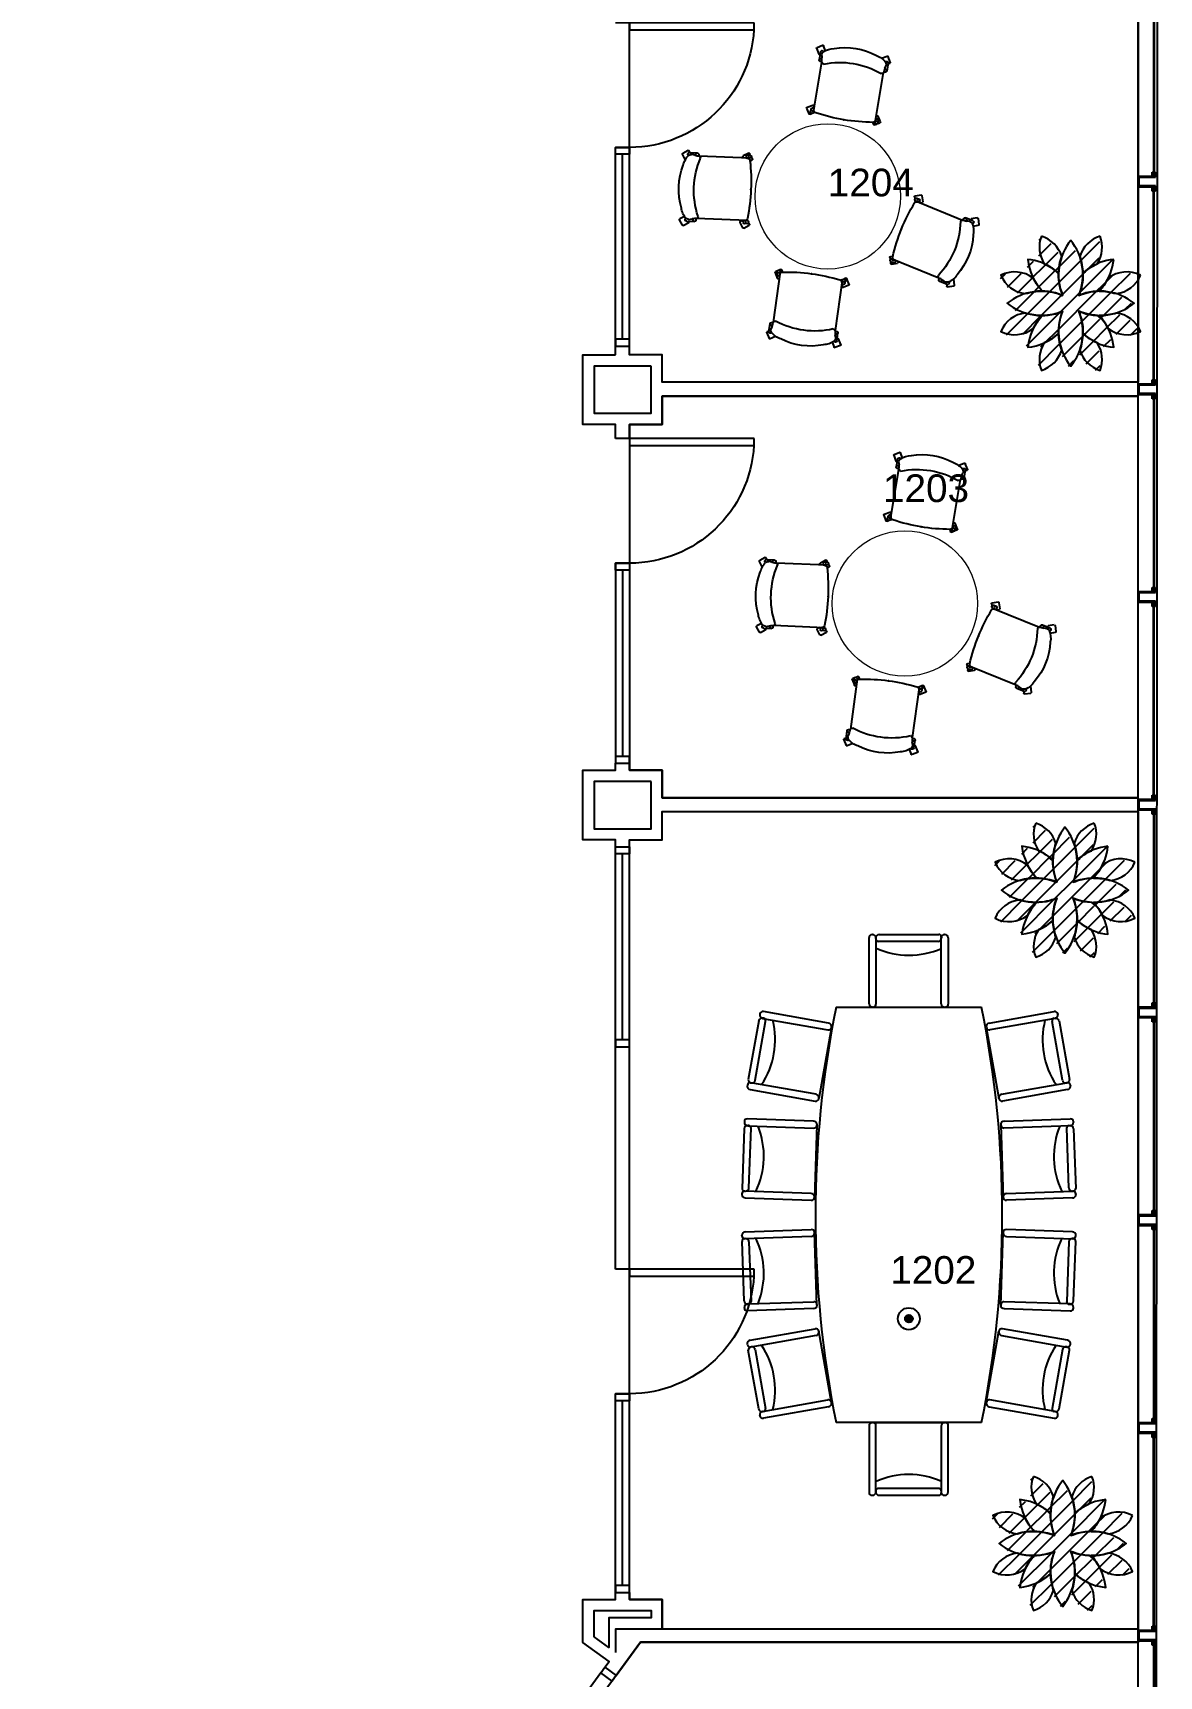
# Model space of a CAD drawing. Header units: inches. Extents: x 4 to 2210, y 3 to 2073.
# Drawn here: x 1884.9 to 2210.3, y 741.8 to 1216.5 of the extents above; entities that cross this region are included whole.
import ezdxf

# ---------------------------------------------------------------- set-up
doc = ezdxf.new("R2010")
doc.units = ezdxf.units.IN
doc.header["$MEASUREMENT"] = 0
for name, color, linetype in [('Planon_construction', 253, 'Continuous'), ('Planon_floor', 1, 'Continuous'), ('Planon_space', 40, 'Continuous'), ('Planon_space_number', 30, 'Continuous')]:
    doc.layers.add(name, color=color, linetype=linetype)
doc.styles.get("Standard").update_dxf_attribs({"font": 'arial.ttf'})
doc.styles.add('TEXT', font='arial.ttf')

# ---------------------------------------------------------------- blocks, each defined once
blk = doc.blocks.new('1Front_1100_A-4_Data_Elec 07 26 18_RDI BASE$0$BaseBldg-WinFrame')
for p, q in [((0, 1.5), (0, -1.5)), ((4, 1.5), (0, 1.5)), ((0.25, 1.25), (5, 1.25)), ((0.25, -1.25), (0.25, 1.25)), ((4, 1.5), (4, 2.75)), ((4, 2.75), (4.25, 2.75)), ((4.25, 1.5), (4.25, 2.75)), ((4.25, 1.5), (4.75, 1.5)), ((4.75, 2.75), (5, 2.75)), ((4.75, 1.5), (4.75, 2.75)), ((5, 1.25), (5, 2.75)), ((0, -1.5), (4, -1.5)), ((5, -1.25), (0.25, -1.25)), ((4, -2.75), (4, -1.5)), ((4.25, -2.75), (4, -2.75)), ((4.25, -1.5), (4.75, -1.5)), ((4.25, -1.5), (4.25, -2.75)), ((4.75, -1.5), (4.75, -2.75)), ((5, -2.75), (4.75, -2.75)), ((5, -2.75), (5, -1.25))]:
    blk.add_line(p, q)
blk = doc.blocks.new('1Front_1100_A-4_Data_Elec 07 26 18_RDI BASE$0$30DOOR')
for p, q in [((0, 0), (0, 4)), ((36, 0), (36, 4))]:
    blk.add_line(p, q)
blk.add_lwpolyline([(0, -36), (0, 0), (2, 0), (2, -36)], close=True)
blk.add_arc((0, 0), 36, 273.1847, 0)
blk = doc.blocks.new('P_95-7R')
at = {"layer": 'Planon_construction'}
for p, q in [((0.53, 9.85), (0.84, 10.4)), ((0.72, 9.9), (0.72, 9.9)), ((0.72, 9.9), (1.48, 9.9)), ((1.11, 10.47), (2.64, 9.59)), ((2.65, 9.58), (2.64, 9.59)), ((18.24, 9.9), (15.94, 9.9)), ((18.07, 9.9), (18.36, 10.4)), ((18.62, 10.47), (20.16, 9.58)), ((-0.03, 8.89), (0.29, 9.44)), ((0.64, 8.28), (0.04, 8.62)), ((0.72, 9.02), (15.34, 9.02)), ((2.55, 9.02), (2.72, 9.31)), ((19.36, 7.81), (20.23, 9.31)), ((-0.03, -10.03), (0.29, -9.48)), ((0.53, -9.07), (0.76, -8.67)), ((0.72, -9.02), (15.34, -9.02)), ((2.1, -9.02), (2.65, -9.34)), ((18.83, -8.57), (20.16, -9.34)), ((1.58, -11.19), (0.04, -10.3)), ((0.72, -9.9), (1.48, -9.9)), ((0.72, -9.9), (0.72, -9.9)), ((1.85, -11.11), (2.72, -9.61)), ((18.24, -9.9), (15.94, -9.9)), ((17.48, -10.03), (17.56, -9.9)), ((19.09, -11.19), (17.56, -10.3)), ((19.36, -11.11), (20.23, -9.61))]:
    blk.add_line(p, q, dxfattribs=at)
for centre in [(1.48, 9.46), (1.48, -9.46)]:
    blk.add_circle(centre, 0.437, dxfattribs=at)
for centre, radius, start, end in [((0.72, 9.46), 0.438, 90, 270), ((1.01, 10.3), 0.197, 60, 150), ((2.55, 9.41), 0.197, 330, 60), ((15.94, 9.46), 0.437, 313.9242, 236.1927), ((18.24, 9.46), 0.438, 296.2703, 90), ((18.53, 10.3), 0.197, 60, 150), ((20.06, 9.41), 0.197, 330, 60), ((0.14, 8.79), 0.197, 150, 240), ((53.76, 0), 53.76, 171.0231, 188.9769), ((1.4, 8.27), 0.749, 90.0499, 171.1399), ((15.63, 8.4), 0.69, 120.6695, 179.8182), ((-7.14, 0), 23.63, 339.164, 20.836), ((15.75, 8), 1.1, 80.9095, 115.0661), ((18.84, -5.44), 14.82, 98.4693, 101.3569), ((16.12, 12.32), 3.15, 279.8709, 294.7182), ((16.94, 6.35), 3.15, 63.6603, 80.9972), ((14.02, 5.08), 5.95, 10.9764, 43.3891), ((19.19, 7.9), 0.197, 313.7713, 330), ((1.98, 0), 18.93, 340.8263, 19.1737), ((0.72, -9.46), 0.438, 90, 270), ((1.4, -8.27), 0.749, 188.8601, 269.9501), ((2.55, -9.51), 0.197, 330, 60), ((15.63, -8.4), 0.69, 180.1818, 239.3305), ((15.75, -8), 1.1, 244.9339, 279.0905), ((15.94, -9.46), 0.437, 123.8073, 46.0758), ((18.84, 5.44), 14.82, 258.6431, 261.5307), ((16.12, -12.32), 3.15, 65.2818, 80.1291), ((16.94, -6.35), 3.15, 279.0028, 296.3397), ((18.24, -9.46), 0.438, 270, 63.7297), ((14.02, -5.08), 5.95, 316.6109, 349.7188), ((20.06, -9.51), 0.197, 330, 60), ((0.14, -10.13), 0.197, 150, 240), ((1.68, -11.02), 0.197, 240, 330), ((17.65, -10.13), 0.197, 150, 240), ((19.19, -11.02), 0.197, 240, 330)]:
    blk.add_arc(centre, radius, start, end, dxfattribs=at)
blk.add_point((0, 0), dxfattribs=at)
at = {"layer": 'Planon_construction', "style": 'TEXT', "flags": 1}
for tag in ['CAPPN', 'CAPMG', 'CAPMC', 'CAPQT', 'CAPDH', 'CAPGC']:
    blk.add_attdef(tag, (0, 0), '', height=0.001, dxfattribs=at)
blk = doc.blocks.new('Furniture_Conftable_3')
at = {"layer": 'Planon_construction'}
blk.add_hatch(color=256, dxfattribs=at).paths.add_polyline_path([(-112.11, 0.02, 1), (-109.89, 0.02, 1)])
for p, q in [((-107.9, 47.55), (-107.78, 47.55)), ((-105.86, 47.62), (-88.66, 48.22)), ((-87.04, 48.28), (-86.91, 48.28)), ((-74.96, 48.28), (-75.09, 48.28)), ((-56.14, 47.62), (-73.34, 48.22)), ((-54.1, 47.55), (-54.22, 47.55)), ((-139.03, 43.06), (-138.91, 43.08)), ((-137.02, 43.41), (-120.07, 46.4)), ((-119.93, 44.39), (-136.88, 41.41)), ((-115.86, 26.83), (-119.18, 45.67)), ((-119.16, 45.76), (-119.12, 45.55)), ((-118.47, 46.68), (-118.35, 46.7)), ((-117.19, 45.89), (-113.87, 27.06)), ((-108.08, 27.53), (-108.75, 46.64)), ((-106.82, 46.38), (-106.83, 46.58)), ((-106.74, 46.59), (-106.08, 27.47)), ((-88.8, 46.21), (-106, 45.61)), ((-87.22, 28.26), (-87.88, 47.37)), ((-87.84, 47.46), (-87.84, 47.25)), ((-85.88, 47.32), (-85.21, 28.2)), ((-76.12, 47.32), (-76.79, 28.2)), ((-74.78, 28.26), (-74.12, 47.37)), ((-74.16, 47.46), (-74.16, 47.25)), ((-73.2, 46.21), (-56, 45.61)), ((-55.26, 46.59), (-55.92, 27.47)), ((-55.18, 46.38), (-55.17, 46.58)), ((-53.92, 27.53), (-53.25, 46.64)), ((-44.81, 45.89), (-48.13, 27.06)), ((-46.14, 26.83), (-42.82, 45.67)), ((-43.53, 46.68), (-43.65, 46.7)), ((-42.84, 45.76), (-42.88, 45.55)), ((-42.07, 44.39), (-25.12, 41.41)), ((-24.98, 43.41), (-41.93, 46.4)), ((-22.97, 43.06), (-23.09, 43.08)), ((-136.42, 23.21), (-139.74, 42.04)), ((-137.79, 42.05), (-137.83, 42.25)), ((-137.83, 42.25), (-137.83, 42.25)), ((-137.75, 42.27), (-134.43, 23.43)), ((-24.25, 42.27), (-27.57, 23.43)), ((-25.58, 23.21), (-22.26, 42.04)), ((-24.21, 42.05), (-24.17, 42.25)), ((-24.17, 42.25), (-24.17, 42.25)), ((-135.26, 22.4), (-114.58, 26.04)), ((-114.58, 26.04), (-114.7, 26.02)), ((-114.7, 26.02), (-114.7, 26.02)), ((-107.04, 26.57), (-86.06, 27.3)), ((-106.92, 26.57), (-107.04, 26.57)), ((-86.06, 27.3), (-86.18, 27.29)), ((-54.96, 26.57), (-75.94, 27.3)), ((-75.94, 27.3), (-75.82, 27.29)), ((-55.08, 26.57), (-54.96, 26.57)), ((-26.74, 22.4), (-47.42, 26.04)), ((-47.42, 26.04), (-47.3, 26.02)), ((-47.3, 26.02), (-47.3, 26.02)), ((-141, -20.98), (-141, 21.02)), ((-135.14, 22.42), (-135.26, 22.4)), ((-135.26, 22.4), (-135.26, 22.4)), ((-26.86, 22.42), (-26.74, 22.4)), ((-26.74, 22.4), (-26.74, 22.4)), ((-21, 21.02), (-21, -20.98)), ((-162, 10.65), (-162, 10.52)), ((-142, 11.52), (-161.12, 11.52)), ((-160.79, 9.6), (-161, 9.6)), ((-161, 9.52), (-141.87, 9.52)), ((-141, 10.52), (-141, -10.48)), ((-141, 10.4), (-141, 10.52)), ((-21, 10.52), (-21, -10.48)), ((-21, 10.4), (-21, 10.52)), ((-1, 9.52), (-20.13, 9.52)), ((-20, 11.52), (-0.88, 11.52)), ((-1.21, 9.6), (-1, 9.6)), ((0, 10.65), (0, 10.52)), ((-162, 8.6), (-162, -8.6)), ((-160, -8.4), (-160, 8.81)), ((-2, -8.4), (-2, 8.81)), ((0, 8.6), (0, -8.6)), ((-161.21, -9.4), (-161, -9.4)), ((-142, -9.35), (-161.12, -9.35)), ((-20, -9.35), (-0.88, -9.35)), ((-0.79, -9.4), (-1, -9.4)), ((-162, -10.23), (-162, -10.35)), ((-161, -11.35), (-141.87, -11.35)), ((-141, -10.48), (-141, -10.35)), ((-21, -10.48), (-21, -10.35)), ((-1, -11.35), (-20.13, -11.35)), ((0, -10.23), (0, -10.35)), ((-136.42, -23.17), (-139.74, -42)), ((-137.75, -42.23), (-134.43, -23.39)), ((-135.26, -22.36), (-114.58, -26)), ((-135.14, -22.38), (-135.26, -22.36)), ((-135.26, -22.36), (-135.26, -22.36)), ((-26.74, -22.36), (-47.42, -26)), ((-24.25, -42.23), (-27.57, -23.39)), ((-26.86, -22.38), (-26.74, -22.36)), ((-26.74, -22.36), (-26.74, -22.36)), ((-25.58, -23.17), (-22.26, -42)), ((-115.86, -26.79), (-119.18, -45.63)), ((-117.19, -45.85), (-113.87, -27.02)), ((-114.58, -26), (-114.7, -25.98)), ((-114.7, -25.98), (-114.7, -25.98)), ((-108.08, -27.49), (-108.75, -46.6)), ((-107.04, -26.52), (-86.06, -27.26)), ((-106.92, -26.53), (-107.04, -26.52)), ((-106.74, -46.55), (-106.08, -27.43)), ((-87.22, -28.22), (-87.88, -47.33)), ((-86.06, -27.26), (-86.18, -27.25)), ((-85.88, -47.27), (-85.21, -28.16)), ((-76.12, -47.27), (-76.79, -28.16)), ((-54.96, -26.52), (-75.94, -27.26)), ((-75.94, -27.26), (-75.82, -27.25)), ((-74.78, -28.22), (-74.12, -47.33)), ((-55.26, -46.55), (-55.92, -27.43)), ((-55.08, -26.53), (-54.96, -26.52)), ((-53.92, -27.49), (-53.25, -46.6)), ((-44.81, -45.85), (-48.13, -27.02)), ((-47.42, -26), (-47.3, -25.98)), ((-47.3, -25.98), (-47.3, -25.98)), ((-46.14, -26.79), (-42.82, -45.63)), ((-137.79, -42.01), (-137.83, -42.21)), ((-137.83, -42.21), (-137.83, -42.21)), ((-119.93, -44.35), (-136.88, -41.36)), ((-42.07, -44.35), (-25.12, -41.36)), ((-24.21, -42.01), (-24.17, -42.21)), ((-24.17, -42.21), (-24.17, -42.21)), ((-139.03, -43.02), (-138.91, -43.04)), ((-137.02, -43.37), (-120.07, -46.36)), ((-119.16, -45.72), (-119.12, -45.51)), ((-118.47, -46.64), (-118.35, -46.66)), ((-106.82, -46.33), (-106.83, -46.54)), ((-88.8, -46.17), (-106, -45.57)), ((-87.84, -47.41), (-87.84, -47.21)), ((-74.16, -47.41), (-74.16, -47.21)), ((-73.2, -46.17), (-56, -45.57)), ((-55.18, -46.33), (-55.17, -46.54)), ((-43.53, -46.64), (-43.65, -46.66)), ((-42.84, -45.72), (-42.88, -45.51)), ((-24.98, -43.37), (-41.93, -46.36)), ((-22.97, -43.02), (-23.09, -43.04)), ((-107.9, -47.51), (-107.78, -47.51)), ((-105.86, -47.58), (-88.66, -48.18)), ((-87.04, -48.23), (-86.91, -48.24)), ((-74.96, -48.23), (-75.09, -48.24)), ((-56.14, -47.58), (-73.34, -48.18)), ((-54.1, -47.51), (-54.22, -47.51))]:
    blk.add_line(p, q, dxfattribs=at)
for radius in [3.16, 1.11]:
    blk.add_circle((-111, 0.02), radius, dxfattribs=at)
for centre, radius, start, end in [((-107.87, 46.67), 0.875, 92, 182), ((-107.74, 46.55), 1, 2, 92), ((-105.83, 46.62), 1, 92, 182), ((-88.64, 47.43), 0.792, 2, 92), ((-87.01, 47.4), 0.875, 92, 182), ((-86.88, 47.28), 1, 2, 92), ((-75.12, 47.28), 1, 88, 178), ((-74.99, 47.4), 0.875, 358, 88), ((-73.36, 47.43), 0.792, 88, 178), ((-56.17, 46.62), 1, 358, 88), ((-54.26, 46.55), 1, 88, 178), ((-54.13, 46.67), 0.875, 358, 88), ((-138.88, 42.2), 0.875, 99.9974, 189.9962), ((-138.73, 42.09), 1, 9.9998, 100.003), ((-136.85, 42.43), 1, 100.0001, 189.9964), ((-119.94, 45.62), 0.792, 9.9964, 99.9954), ((-120.1, 45.38), 1, 279.9998, 10.003), ((-118.32, 45.82), 0.875, 99.9974, 189.9962), ((-118.18, 45.72), 1, 9.9998, 100.003), ((-106.03, 46.4), 0.792, 182, 272), ((-97.89, 65.22), 23.31, 248.0725, 295.7495), ((-88.84, 47.21), 1, 272, 2), ((-64.11, 65.22), 23.31, 244.2505, 291.9275), ((-73.16, 47.21), 1, 178, 268), ((-55.97, 46.4), 0.792, 268, 358), ((-43.82, 45.72), 1, 79.997, 170.0002), ((-43.68, 45.82), 0.875, 350.0038, 80.0026), ((-41.9, 45.38), 1, 169.997, 260.0002), ((-42.06, 45.62), 0.792, 80.0046, 170.0036), ((-25.15, 42.43), 1, 350.0036, 79.9999), ((-23.27, 42.09), 1, 79.997, 170.0002), ((-23.12, 42.2), 0.875, 350.0038, 80.0026), ((-137.02, 42.19), 0.792, 190.003, 280.0025), ((-131.57, 61.95), 23.31, 256.0725, 303.7495), ((-30.43, 61.95), 23.31, 236.2505, 283.9275), ((-24.98, 42.19), 0.792, 259.9975, 349.997), ((-81, -275.98), 303, 78.5788, 101.4212), ((-114.88, 27.01), 1, 190.0001, 279.9974), ((-114.73, 26.91), 0.875, 280.003, 10.0038), ((-107.08, 27.56), 1, 182, 272), ((-106.95, 27.44), 0.875, 272, 2), ((-86.22, 28.29), 1, 182, 272), ((-86.09, 28.17), 0.875, 272, 2), ((-75.91, 28.17), 0.875, 178, 268), ((-75.78, 28.29), 1, 268, 358), ((-55.05, 27.44), 0.875, 178, 268), ((-54.92, 27.56), 1, 268, 358), ((-47.27, 26.91), 0.875, 169.9962, 259.997), ((-47.12, 27.01), 1, 260.0026, 349.9999), ((-135.43, 23.38), 1, 190.0001, 279.9974), ((-135.29, 23.28), 0.875, 280.003, 10.0038), ((-26.71, 23.28), 0.875, 169.9962, 259.997), ((-26.57, 23.38), 1, 260.0026, 349.9999), ((-161.12, 10.65), 0.875, 90, 180), ((-161, 10.52), 1, 180, 270), ((-161, 8.6), 1, 90, 180), ((-160.79, 8.81), 0.792, 0, 90), ((-142, 10.52), 1, 360, 90), ((-141.87, 10.4), 0.875, 270, 0), ((-20, 10.52), 1, 90, 180), ((-20.13, 10.4), 0.875, 180, 270), ((-1.21, 8.81), 0.792, 90, 180), ((-1, 10.52), 1, 270, 0), ((-1, 8.6), 1, 0, 90), ((-0.88, 10.65), 0.875, 0, 90), ((-179.31, 0.02), 23.31, 336.2505, 23.9275), ((17.31, 0.02), 23.31, 156.0725, 203.7495), ((-161.21, -8.6), 0.792, 180, 270), ((-161.12, -10.23), 0.875, 90, 180), ((-161, -8.4), 1, 270, 0), ((-142, -10.35), 1, 0, 90), ((-20, -10.35), 1, 90, 180), ((-1, -8.4), 1, 180, 270), ((-0.88, -10.23), 0.875, 0, 90), ((-0.79, -8.6), 0.792, 270, 0), ((-161, -10.35), 1, 180, 270), ((-141.87, -10.48), 0.875, 270, 0), ((-20.13, -10.48), 0.875, 180, 270), ((-1, -10.35), 1, 270, 0), ((-81, 276.02), 303, 258.5788, 281.4212), ((-135.43, -23.34), 1, 80.0026, 169.9999), ((-135.29, -23.24), 0.875, 349.9962, 79.997), ((-26.71, -23.24), 0.875, 100.003, 190.0038), ((-26.57, -23.34), 1, 10.0001, 99.9974), ((-114.88, -26.97), 1, 80.0026, 169.9999), ((-114.73, -26.86), 0.875, 349.9962, 79.997), ((-107.08, -27.52), 1, 88, 178), ((-106.95, -27.4), 0.875, 358, 88), ((-86.22, -28.25), 1, 88, 178), ((-86.09, -28.13), 0.875, 358, 88), ((-75.91, -28.13), 0.875, 92, 182), ((-75.78, -28.25), 1, 2, 92), ((-55.05, -27.4), 0.875, 92, 182), ((-54.92, -27.52), 1, 2, 92), ((-47.27, -26.86), 0.875, 100.003, 190.0038), ((-47.12, -26.97), 1, 10.0001, 99.9974), ((-138.88, -42.15), 0.875, 170.0038, 260.0026), ((-138.73, -42.05), 1, 259.997, 350.0002), ((-136.85, -42.39), 1, 170.0036, 259.9999), ((-137.02, -42.14), 0.792, 79.9975, 169.997), ((-131.57, -61.91), 23.31, 56.2505, 103.9275), ((-97.89, -65.18), 23.31, 64.2505, 111.9275), ((-64.11, -65.18), 23.31, 68.0725, 115.7495), ((-30.43, -61.91), 23.31, 76.0725, 123.7495), ((-24.98, -42.14), 0.792, 10.003, 100.0025), ((-25.15, -42.39), 1, 280.0001, 9.9964), ((-23.27, -42.05), 1, 189.9998, 280.003), ((-23.12, -42.15), 0.875, 279.9974, 9.9962), ((-119.94, -45.58), 0.792, 260.0046, 350.0036), ((-120.1, -45.34), 1, 349.997, 80.0002), ((-118.32, -45.78), 0.875, 170.0038, 260.0026), ((-118.18, -45.68), 1, 259.997, 350.0002), ((-107.87, -46.63), 0.875, 178, 268), ((-107.74, -46.51), 1, 268, 358), ((-105.83, -46.58), 1, 178, 268), ((-106.03, -46.36), 0.792, 88, 178), ((-88.84, -47.17), 1, 358, 88), ((-88.64, -47.39), 0.792, 268, 358), ((-87.01, -47.36), 0.875, 178, 268), ((-86.88, -47.24), 1, 268, 358), ((-75.12, -47.24), 1, 182, 272), ((-74.99, -47.36), 0.875, 272, 2), ((-73.16, -47.17), 1, 92, 182), ((-73.36, -47.39), 0.792, 182, 272), ((-56.17, -46.58), 1, 272, 2), ((-55.97, -46.36), 0.792, 2, 92), ((-54.26, -46.51), 1, 182, 272), ((-54.13, -46.63), 0.875, 272, 2), ((-43.82, -45.68), 1, 189.9998, 280.003), ((-43.68, -45.78), 0.875, 279.9974, 9.9962), ((-41.9, -45.34), 1, 99.9998, 190.003), ((-42.06, -45.58), 0.792, 189.9964, 279.9954)]:
    blk.add_arc(centre, radius, start, end, dxfattribs=at)
blk = doc.blocks.new('82_planting_generic - 82_planter_round_1200mm-2861272-Planon FM - 1e Verdieping')
at = {"layer": 'Planon_construction', "linetype": 'Continuous'}
blk.add_line((-368.2, -9), (-359.7, -0.5), dxfattribs=at)
at = {"layer": 'Planon_construction'}
for points in [[(44.7, 37.8, 0.273397), (-2.1, 355.9, 0.273397), (-48.9, 37.8, 0.27562), (-369.4, -8, 0.275602), (-49, -53.9, 0.273354), (-2.1, -371.9, 0.273354), (44.8, -53.9, 0.275602), (365.2, -8, 0.27562)], [(-171.3, 379.3, 0.244626), (-155, 220.4, -0.078598), (-72.2, 166.5, -0.077601), (-54.4, 262.4, 0.249774)], [(167.1, 379.3, 0.249774), (50.2, 262.4, -0.077601), (68, 166.5, -0.078598), (150.8, 220.4, 0.244626)], [(-72.4, 160, 0.025563), (-98.9, 188.1, 0.130684), (-250.6, 246.1, 0.164541), (-165.9, 62.2, -0.095401), (-48.9, 37.8, -0.099448)], [(246.4, 246.1, 0.130684), (94.7, 188.1, 0.025563), (68.2, 160, -0.099448), (44.7, 37.8, -0.088664), (153.3, 62, 0.031659), (188.4, 94.4, 0.130684)], [(-218.7, 137.4, 0.289305), (-405.7, 154, 0.274935), (-263.9, 48.2, -0.078844), (-165.9, 62.2, -0.073056)], [(401.5, 154, 0.289305), (214.5, 137.4, -0.073056), (161.7, 62.2, -0.078844), (259.8, 48.2, 0.274935)], [(-165.9, -78.3, -0.078814), (-263.9, -64.3, 0.274935), (-405.7, -170, 0.290007), (-218.7, -153.5, -0.073048)], [(-72.2, -182.6, -0.104586), (-49, -53.9, -0.095414), (-165.9, -78.3, 0.164497), (-250.6, -262.1, 0.158425)], [(188.4, -110.5, 0.031615), (153.3, -78, -0.088688), (44.8, -53.9, -0.099407), (68.2, -176.1, 0.025563), (94.7, -204.1, 0.130684), (246.4, -262.1, 0.130684)], [(259.8, -64.3, -0.078814), (161.8, -78.3, -0.073069), (214.5, -153.5, 0.289243), (401.5, -170, 0.274935)], [(-54.4, -278.4, -0.077617), (-72.2, -182.6, -0.078566), (-154.9, -236.4, 0.244728), (-171.3, -395.3, 0.249807)], [(150.7, -236.4, -0.078566), (68, -182.6, -0.077617), (50.2, -278.4, 0.249807), (167.1, -395.3, 0.244728)]]:
    blk.add_lwpolyline(points, format="xyb", close=True, dxfattribs=at)

msp = doc.modelspace()

# ---------------------------------------------------------------- linework, layer by layer
at = {"layer": 'Planon_construction'}
for p, q in [((2208.66, 1232.03), (2208.66, 1175.03)), ((2208.91, 1232.03), (2208.91, 1175.03)), ((2057.3, 1128), (2057.3, 1183.39)), ((2053.3, 1123.48), (2053.3, 1181.39)), ((2055.3, 1128), (2055.3, 1181.39)), ((2208.66, 1115.03), (2208.66, 1172.03)), ((2208.91, 1115.03), (2208.91, 1172.03)), ((2208.66, 1112.03), (2208.66, 1055.03)), ((2208.91, 1112.03), (2208.91, 1055.03)), ((2053.3, 1101.1), (2053.3, 1103.1)), ((2053.3, 1063.25), (2053.3, 1007.48)), ((2057.3, 1063.25), (2057.3, 1007.48)), ((2055.3, 1061.25), (2055.3, 1007.48)), ((2208.66, 995.03), (2208.66, 1052.03)), ((2208.91, 995.03), (2208.91, 1052.03)), ((2208.66, 992.03), (2208.66, 935.03)), ((2208.91, 992.03), (2208.91, 935.03)), ((2055.3, 925.57), (2055.3, 979.34)), ((2057.3, 859.38), (2057.3, 981.34)), ((2208.66, 932.53), (2208.66, 875.03)), ((2208.91, 932.53), (2208.91, 875.03)), ((2208.66, 872.03), (2208.66, 815.03)), ((2208.91, 872.03), (2208.91, 815.03)), ((2055.3, 767.99), (2055.3, 821.38)), ((2057.3, 767.99), (2057.3, 823.38)), ((2208.66, 755.03), (2208.66, 812.03)), ((2208.91, 755.03), (2208.91, 812.03)), ((2204.27, 755.54), (2204.27, 751.54)), ((2208.66, 752.03), (2208.66, 695.03)), ((2208.91, 752.03), (2208.91, 695.03)), ((2049.03, 742.78), (2006.4, 684.48))]:
    msp.add_line(p, q, dxfattribs=at)
at = {"layer": 'Planon_construction', "linetype": 'Continuous'}
for p, q in [((2175.58, 1152.09), (2179.16, 1155.67)), ((2175.61, 1156.61), (2176.34, 1157.35)), ((2172.29, 1148.8), (2173.97, 1150.49)), ((2164.52, 1145.52), (2165.89, 1146.89)), ((2166.5, 1143.01), (2170.41, 1146.92)), ((2169.35, 1141.37), (2173.44, 1145.47)), ((2200.54, 1136.64), (2202.34, 1138.44)), ((2188.47, 1129.06), (2193.15, 1133.74)), ((2197.86, 1129.47), (2201.9, 1133.51)), ((2202.07, 1129.19), (2204, 1131.12)), ((2194.28, 1125.9), (2196.32, 1127.93)), ((2184.13, 1120.23), (2185.61, 1121.71)), ((2189.26, 1120.87), (2193.01, 1124.62)), ((2191.96, 1119.08), (2193.3, 1120.42)), ((2173.94, 987.08), (2174.68, 987.81)), ((2173.92, 982.56), (2177.5, 986.14)), ((2170.63, 979.27), (2172.31, 980.95)), ((2162.85, 975.99), (2164.23, 977.36)), ((2164.84, 973.48), (2168.74, 977.39)), ((2167.68, 971.83), (2171.78, 975.93)), ((2198.88, 967.11), (2200.67, 968.9)), ((2186.81, 959.53), (2191.49, 964.21)), ((2196.2, 959.94), (2200.24, 963.98)), ((2200.41, 959.66), (2202.34, 961.59)), ((2187.59, 951.34), (2191.35, 955.09)), ((2192.62, 956.36), (2194.65, 958.4)), ((2182.47, 950.7), (2183.94, 952.18)), ((2190.29, 949.55), (2191.63, 950.88)), ((2173.27, 793.87), (2176.85, 797.45)), ((2173.29, 798.39), (2174.03, 799.13)), ((2162.2, 787.3), (2163.57, 788.67)), ((2164.19, 784.79), (2168.09, 788.7)), ((2169.97, 790.58), (2171.66, 792.27)), ((2167.03, 783.15), (2171.13, 787.25)), ((2198.23, 778.42), (2200.02, 780.22)), ((2186.16, 770.84), (2190.84, 775.52)), ((2195.54, 771.25), (2199.59, 775.29)), ((2191.97, 767.68), (2194, 769.71)), ((2199.76, 770.97), (2201.68, 772.9)), ((2186.94, 762.65), (2190.7, 766.4)), ((2181.82, 762.01), (2183.29, 763.49)), ((2189.64, 760.86), (2190.98, 762.2))]:
    msp.add_line(p, q, dxfattribs=at)
at = {"layer": 'Planon_construction'}
for points in [[(2210.32, 2073.28), (1643.81, 2073.28), (2210.32, 2073.28), (2209.38, 633.18), (1749.23, 3.37), (630.18, 3.37), (469.11, 3.36), (463.87, 3.31), (460.68, 7.46), (3.8, 633.35), (3.8, 2073.28), (11.81, 2073.28), (3.8, 2073.28), (3.8, 633.35), (460.68, 7.46), (463.87, 3.31), (469.11, 3.36), (630.18, 3.37)], [(2204.28, 636.76), (2204.28, 2058.28)], [(2057.3, 1099.3), (2057.3, 1103.34), (2066.77, 1103.34), (2066.77, 1111.53), (2204.27, 1111.53), (2204.27, 1115.53), (2066.77, 1115.53), (2066.77, 1123.48), (2057.3, 1123.48), (2057.3, 1126)], [(2053.3, 1099.3), (2053.3, 1103.34), (2043.82, 1103.34), (2043.82, 1123.48), (2053.3, 1123.48)], [(2057.3, 979.38), (2057.3, 983.34), (2066.77, 983.34), (2066.77, 991.53), (2204.27, 991.53), (2204.27, 995.53), (2066.77, 995.53), (2066.77, 1003.48), (2057.3, 1003.48), (2057.3, 1007.52)], [(2053.3, 859.38), (2053.3, 983.34), (2043.82, 983.34), (2043.82, 1003.48), (2053.3, 1003.48), (2053.3, 1005.48)], [(2050.21, 744.39), (2051.39, 746), (2043.82, 751.53), (2043.82, 763.98), (2053.3, 763.98), (2053.3, 821.38)], [(2057.3, 765.99), (2057.3, 763.98), (2066.77, 763.98), (2066.77, 755.4)], [(2204.27, 755.4), (2053.3, 755.4), (2053.3, 748.6)], [(2053.42, 742.04), (2060.45, 751.65), (2204.27, 751.65)]]:
    msp.add_lwpolyline(points, dxfattribs=at)
for points in [[(2057.3, 1183.39), (2057.3, 1181.39), (2053.3, 1181.39), (2053.3, 1183.39)], [(2057.3, 1126), (2057.3, 1128), (2053.3, 1128), (2053.3, 1126)], [(2063.52, 1120.23), (2047.07, 1120.23), (2047.07, 1106.59), (2063.52, 1106.59)], [(2057.3, 1063.25), (2057.3, 1061.25), (2053.3, 1061.25), (2053.3, 1063.25)], [(2057.3, 1005.48), (2057.3, 1007.48), (2053.3, 1007.48), (2053.3, 1005.48)], [(2063.52, 1000.23), (2047.07, 1000.23), (2047.07, 986.59), (2063.52, 986.59)], [(2057.3, 981.34), (2057.3, 979.34), (2053.3, 979.34), (2053.3, 981.34)], [(2057.3, 923.57), (2057.3, 925.57), (2053.3, 925.57), (2053.3, 923.57)], [(2057.3, 823.38), (2057.3, 821.38), (2053.3, 821.38), (2053.3, 823.38)], [(2057.3, 765.99), (2057.3, 767.99), (2053.3, 767.99), (2053.3, 765.99)], [(2047.07, 753.18), (2047.07, 760.73), (2063.52, 760.73), (2063.52, 758.65), (2051.33, 758.65), (2051.33, 750.07)], [(2049.03, 742.78), (2050.21, 744.39), (2053.44, 742.03), (2052.26, 740.41)]]:
    msp.add_lwpolyline(points, close=True, dxfattribs=at)
at = {"layer": 'Planon_construction', "linetype": 'Continuous'}
for points in [[(2166.23, 1129.28), (2172.06, 1135.1), (2178.4, 1141.45), (2181.02, 1144.07), (2187.36, 1150.4), (2193.21, 1156.25)], [(2180.02, 1147.56), (2181, 1148.53), (2186.11, 1153.65)], [(2170.94, 1129.49), (2176.06, 1134.62), (2181.91, 1140.47), (2181.98, 1140.53), (2187.88, 1146.43), (2189.78, 1148.33), (2192.97, 1151.53)], [(2172.02, 1126.08), (2181.61, 1135.67), (2186.92, 1140.99), (2196.77, 1150.83)], [(2173.48, 1145.51), (2177.27, 1149.29), (2181.13, 1153.16)], [(2168.79, 1136.32), (2173.99, 1141.52), (2175.22, 1142.75), (2179.97, 1147.5)], [(2175.42, 1120.5), (2181.25, 1126.33), (2187.62, 1132.7), (2189.82, 1134.9), (2196.19, 1141.27), (2202, 1147.08)], [(2176.17, 1125.74), (2177.53, 1127.1), (2180.86, 1130.43), (2192.05, 1141.63), (2194.34, 1143.91), (2196.8, 1146.37)], [(2193.25, 1133.84), (2194.07, 1134.67), (2199.54, 1140.13)], [(2187.4, 1123.5), (2191.07, 1127.17), (2195.04, 1131.15), (2198.93, 1135.03)], [(2182.42, 1123.01), (2187.81, 1128.4), (2188.37, 1128.97)], [(2164.57, 959.74), (2170.39, 965.56), (2176.74, 971.91), (2179.36, 974.53), (2185.7, 980.87), (2191.55, 986.72)], [(2171.82, 975.97), (2175.61, 979.76), (2179.47, 983.62)], [(2178.36, 978.02), (2179.33, 978.99), (2184.45, 984.11)], [(2167.13, 966.79), (2172.33, 971.99), (2173.55, 973.22), (2178.3, 977.96)], [(2169.27, 959.96), (2174.4, 965.08), (2180.25, 970.93), (2180.31, 971), (2186.21, 976.9), (2188.11, 978.79), (2191.31, 981.99)], [(2170.36, 956.55), (2179.94, 966.14), (2185.26, 971.45), (2195.11, 981.3)], [(2173.75, 950.97), (2179.59, 956.8), (2185.96, 963.17), (2188.15, 965.37), (2194.53, 971.74), (2200.33, 977.54)], [(2174.51, 956.21), (2175.86, 957.56), (2179.2, 960.9), (2190.39, 972.09), (2192.68, 974.38), (2195.14, 976.84)], [(2191.58, 964.3), (2192.41, 965.13), (2197.88, 970.6)], [(2185.74, 953.97), (2189.4, 957.63), (2193.38, 961.61), (2197.27, 965.5)], [(2180.75, 953.48), (2186.15, 958.87), (2186.71, 959.43)], [(2163.92, 771.06), (2169.74, 776.88), (2176.09, 783.23), (2178.71, 785.85), (2185.05, 792.18), (2190.9, 798.03)], [(2168.62, 771.27), (2173.75, 776.4), (2179.6, 782.25), (2179.66, 782.31), (2185.56, 788.21), (2187.46, 790.11), (2190.66, 793.31)], [(2171.17, 787.29), (2174.95, 791.07), (2178.82, 794.94)], [(2177.71, 789.34), (2178.68, 790.31), (2183.8, 795.43)], [(2166.47, 778.1), (2171.68, 783.3), (2172.9, 784.53), (2177.65, 789.28)], [(2169.71, 767.86), (2179.29, 777.45), (2184.61, 782.77), (2194.46, 792.61)], [(2173.1, 762.28), (2178.94, 768.11), (2185.31, 774.48), (2187.5, 776.68), (2193.88, 783.05), (2199.68, 788.86)], [(2173.85, 767.52), (2175.21, 768.88), (2178.55, 772.21), (2189.74, 783.4), (2192.03, 785.69), (2194.49, 788.15)], [(2190.93, 775.62), (2191.76, 776.45), (2197.23, 781.91)], [(2185.08, 765.28), (2188.75, 768.95), (2192.73, 772.93), (2196.62, 776.81)], [(2180.1, 764.79), (2185.49, 770.18), (2186.06, 770.75)]]:
    msp.add_lwpolyline(points, dxfattribs=at)
at = {"layer": 'Planon_construction', "linetype": 'Continuous', "lineweight": 15}
for centre in [(2114.58, 1169.24), (2136.85, 1051.66)]:
    msp.add_circle(centre, 21, dxfattribs=at)
at = {"layer": 'Planon_floor'}
msp.add_lwpolyline([(2204.28, 2058.28), (2204.28, 2058.28), (1025.19, 2058.28), (1025.19, 2061.53), (15.19, 2061.53), (15.19, 2014.28), (11.82, 2014.28), (11.82, 1895.4), (11.82, 1891.4), (8.9, 1891.4), (8.8, 634.98), (466.19, 8.08), (1746.89, 8.08), (2204.28, 634.98), (2204.28, 2058.28), (2204.28, 2058.28)], dxfattribs=at)
at = {"layer": 'Planon_space'}
for points in [[(2204.27, 1231.53), (2204.27, 1115.53), (2066.77, 1115.53), (2066.77, 1123.48), (2057.3, 1123.48), (2057.3, 1223.34), (2066.77, 1223.34), (2066.77, 1231.53), (2164.29, 1231.53), (2164.29, 1221.28), (2195.3, 1221.28), (2195.3, 1231.53), (2204.27, 1231.53)], [(2204.27, 1111.53), (2066.77, 1111.53), (2066.77, 1103.34), (2057.3, 1103.34), (2057.3, 1003.48), (2066.77, 1003.48), (2066.77, 995.53), (2204.27, 995.53), (2204.27, 1111.53)], [(2204.27, 991.53), (2204.27, 755.4), (2066.77, 755.4), (2066.77, 763.98), (2057.3, 763.98), (2057.3, 983.34), (2066.77, 983.34), (2066.77, 991.53), (2204.27, 991.53)], [(1984.84, 648.22), (2135.43, 540.82), (2204.28, 634.98), (2204.27, 751.65), (2060.45, 751.65), (2009.62, 682.13), (1984.84, 648.22)]]:
    msp.add_lwpolyline(points, dxfattribs=at)

# ---------------------------------------------------------------- block references
at = {"layer": 'Planon_construction', "xscale": -1}
for name, p, rotation in [('1Front_1100_A-4_Data_Elec 07 26 18_RDI BASE$0$30DOOR', (2057.3, 1219.39), 90), ('P_95-7R', (2119.26, 1191.35), 260.5642025176659), ('P_95-7R', (2092.4, 1171.21), 357.5154132755781), ('P_95-7R', (2135.88, 1159.82), 157.9168251056801), ('P_95-7R', (2109.86, 1146.9), 82.22807319992421), ('1Front_1100_A-4_Data_Elec 07 26 18_RDI BASE$0$30DOOR', (2057.3, 1099.3), 90), ('P_95-7R', (2141.53, 1073.78), 260.5642025176659), ('P_95-7R', (2114.66, 1053.63), 357.5154132755781), ('P_95-7R', (2158.14, 1042.25), 157.9168251056801), ('P_95-7R', (2132.13, 1029.33), 82.22807319992421), ('1Front_1100_A-4_Data_Elec 07 26 18_RDI BASE$0$30DOOR', (2057.3, 859.38), 90)]:
    msp.add_blockref(name, p, dxfattribs=dict(at, rotation=rotation))
at = {"layer": 'Planon_construction'}
for p in [(2204.27, 1173.53), (2204.27, 1113.53), (2204.27, 1053.53), (2204.27, 993.53), (2204.27, 933.53), (2204.27, 873.53), (2204.27, 813.53), (2204.27, 753.53)]:
    msp.add_blockref('1Front_1100_A-4_Data_Elec 07 26 18_RDI BASE$0$BaseBldg-WinFrame', p, dxfattribs=at)
at = {"layer": 'Planon_construction', "xscale": 0.05, "yscale": 0.05, "zscale": 0.05}
for p in [(2184.88, 1138.75), (2183.22, 969.22), (2182.56, 780.53)]:
    msp.add_blockref('82_planting_generic - 82_planter_round_1200mm-2861272-Planon FM - 1e Verdieping', p, dxfattribs=at)
at = {"layer": 'Planon_construction', "rotation": 90}
msp.add_blockref('Furniture_Conftable_3', (2138.03, 956.05), dxfattribs=at)

# ---------------------------------------------------------------- texts
at = {"layer": 'Planon_space_number'}
for s, p in [('1204', (2114.58, 1169.24)), ('1203', (2130.54, 1080.94)), ('1202', (2132.64, 855.14))]:
    msp.add_text(s, height=8, dxfattribs=at).set_placement(p)

doc.saveas('drawing.dxf')
